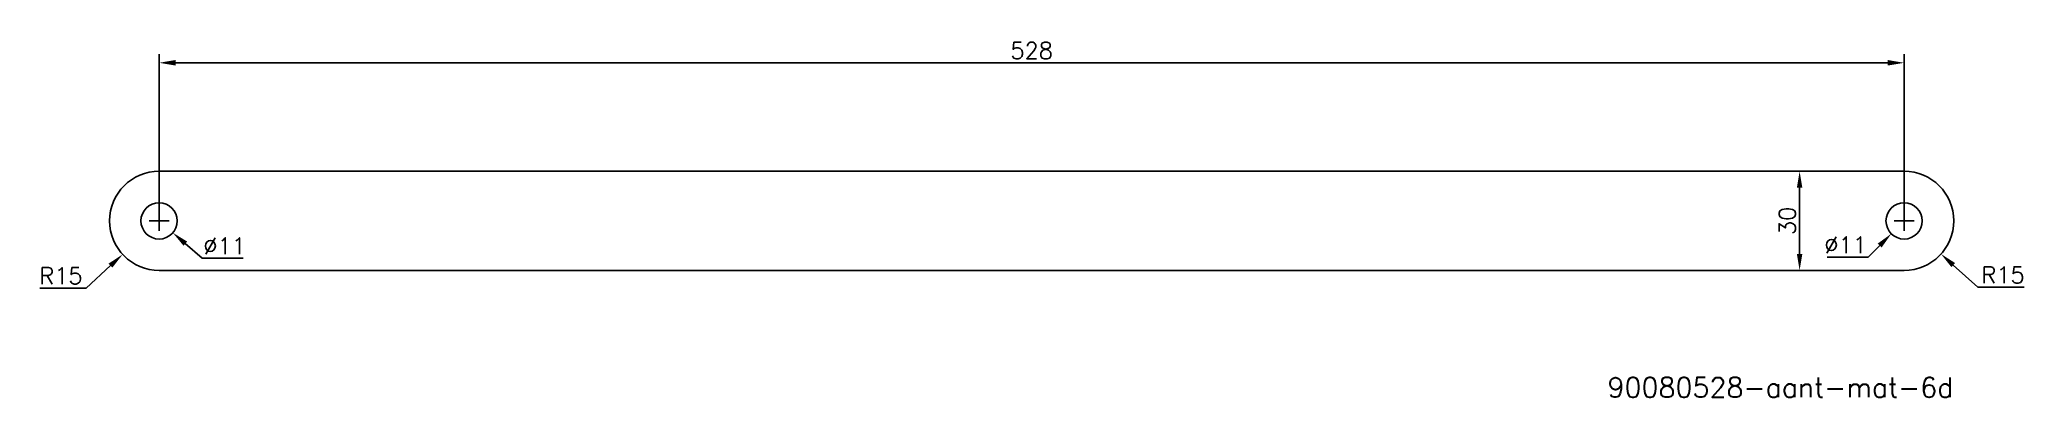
# Model space of a CAD drawing. Extents: x 2616 to 3217, y 667 to 775.
import ezdxf

# ---------------------------------------------------------------- set-up
doc = ezdxf.new("R2010")
doc.units = 0
doc.header["$LTSCALE"] = 0.5
doc.layers.get('DEFPOINTS').update_dxf_attribs({"linetype": 'CONTINUOUS'})
for name, color, linetype in [('50VOL', 13, 'CONTINUOUS'), ('70VOL', 5, 'CONTINUOUS'), ('BRANDLIJN', 93, 'CONTINUOUS')]:
    doc.layers.add(name, color=color, linetype=linetype)
doc.styles.add('ROMANS', font='romans.shx')
doc.dimstyles.new('1_OP_02$0', dxfattribs={"dimscale": 2, "dimtxt": 2.5, "dimasz": 2.5, "dimexe": 1.3, "dimexo": 0.6, "dimgap": 0.6, "dimtad": 1, "dimdec": 1, "dimdsep": 46, "dimtxsty": 'ROMANS', "dimcen": -1.5, "dimclrd": 150, "dimclre": 150, "dimclrt": 5, "dimadec": 0, "dimazin": 0, "dimtfac": 1, "dimtdec": 1, "dimtmove": 0, "dimatfit": 3, "dimfxl": 0, "dimtolj": 1, "dimtzin": 0, "dimarcsym": 0})
doc.dimstyles.new('1_OP_02$3', dxfattribs={"dimscale": 2, "dimtxt": 2.5, "dimasz": 2.5, "dimexe": 1.3, "dimexo": 0.6, "dimgap": 0.6, "dimtad": 1, "dimtoh": 1, "dimdec": 1, "dimdsep": 46, "dimtxsty": 'ROMANS', "dimcen": -1.5, "dimclrd": 150, "dimclre": 150, "dimclrt": 5, "dimadec": 0, "dimazin": 0, "dimtfac": 1, "dimtdec": 1, "dimtofl": 0, "dimtmove": 0, "dimatfit": 0, "dimfxl": 0, "dimtolj": 1, "dimtzin": 0, "dimarcsym": 0})
doc.dimstyles.new('1_OP_02$4', dxfattribs={"dimscale": 2, "dimtxt": 2.5, "dimasz": 2.5, "dimexe": 1.3, "dimexo": 0.6, "dimgap": 0.6, "dimtad": 1, "dimtoh": 1, "dimdec": 1, "dimdsep": 46, "dimtxsty": 'ROMANS', "dimcen": 1, "dimclrd": 150, "dimclre": 150, "dimclrt": 5, "dimadec": 0, "dimazin": 0, "dimtfac": 1, "dimtdec": 1, "dimtofl": 0, "dimtmove": 0, "dimatfit": 3, "dimfxl": 0, "dimtolj": 1, "dimtzin": 0, "dimarcsym": 0})

# ---------------------------------------------------------------- blocks, each defined once
blk = doc.blocks.new('*D0')
at = {"layer": '70VOL', "color": 150, "lineweight": -2}
for p, q in [((2652.28, 721.69), (2652.28, 770.91)), ((3180.28, 721.69), (3180.28, 770.91)), ((2657.28, 768.31), (3175.28, 768.31))]:
    blk.add_line(p, q, dxfattribs=at)
at = {"layer": '70VOL', "color": 150}
for points in [[(2657.28, 769.15), (2657.28, 767.48), (2652.28, 768.31)], [(3175.28, 769.15), (3175.28, 767.48), (3180.28, 768.31)]]:
    blk.add_solid(points, dxfattribs=at)
at = {"layer": 'DEFPOINTS', "color": 0}
for p in [(3180.28, 768.31), (2652.28, 720.49), (3180.28, 720.49)]:
    blk.add_point(p, dxfattribs=at)
at = {"layer": '70VOL', "color": 5, "insert": (2916.28, 772.01), "char_height": 5, "attachment_point": 5, "style": 'ROMANS'}
blk.add_mtext('\\A1;528', dxfattribs=at)
blk = doc.blocks.new('*D1')
at = {"layer": '70VOL', "color": 150, "lineweight": -2}
for p, q in [((2652.28, 717.49), (2652.28, 723.49)), ((2649.28, 720.49), (2655.28, 720.49)), ((2660.2, 713.61), (2665.28, 709.2)), ((2665.28, 709.2), (2677.67, 709.2))]:
    blk.add_line(p, q, dxfattribs=at)
at = {"layer": '70VOL', "color": 150}
blk.add_solid([(2660.75, 714.24), (2659.66, 712.98), (2656.43, 716.89)], dxfattribs=at)
at = {"layer": 'DEFPOINTS', "color": 0}
for p in [(2648.12, 724.1), (2656.43, 716.89)]:
    blk.add_point(p, dxfattribs=at)
at = {"layer": '70VOL', "color": 5, "insert": (2672.08, 712.9), "char_height": 5, "attachment_point": 5, "style": 'ROMANS'}
blk.add_mtext('\\A1;∅11', dxfattribs=at)
blk = doc.blocks.new('*D2')
at = {"layer": '70VOL', "color": 150, "lineweight": -2}
for p, q in [((2652.28, 718.49), (2652.28, 722.49)), ((2650.28, 720.49), (2654.28, 720.49)), ((2630.2, 700.18), (2637.56, 706.95)), ((2616.14, 700.18), (2630.2, 700.18))]:
    blk.add_line(p, q, dxfattribs=at)
at = {"layer": '70VOL', "color": 150}
blk.add_solid([(2636.99, 707.56), (2638.12, 706.34), (2641.24, 710.34)], dxfattribs=at)
at = {"layer": 'DEFPOINTS', "color": 0}
for p in [(2652.28, 720.49), (2641.24, 710.34)]:
    blk.add_point(p, dxfattribs=at)
at = {"layer": '70VOL', "color": 5, "insert": (2622.57, 703.88), "char_height": 5, "attachment_point": 5, "style": 'ROMANS'}
blk.add_mtext('\\A1;R15', dxfattribs=at)
blk = doc.blocks.new('*D3')
at = {"layer": '70VOL', "color": 150, "lineweight": -2}
for p, q in [((3180.28, 718.49), (3180.28, 722.49)), ((3178.28, 720.49), (3182.28, 720.49)), ((3202.58, 700.43), (3195.15, 707.12)), ((3216.64, 700.43), (3202.58, 700.43))]:
    blk.add_line(p, q, dxfattribs=at)
at = {"layer": '70VOL', "color": 150}
blk.add_solid([(3195.7, 707.74), (3194.59, 706.5), (3191.43, 710.46)], dxfattribs=at)
at = {"layer": 'DEFPOINTS', "color": 0}
for p in [(3180.28, 720.49), (3191.43, 710.46)]:
    blk.add_point(p, dxfattribs=at)
at = {"layer": '70VOL', "color": 5, "insert": (3210.21, 704.13), "char_height": 5, "attachment_point": 5, "style": 'ROMANS'}
blk.add_mtext('\\A1;R15', dxfattribs=at)
blk = doc.blocks.new('*D4')
at = {"layer": '70VOL', "color": 150, "lineweight": -2}
for p, q in [((3180.28, 717.49), (3180.28, 723.49)), ((3177.28, 720.49), (3183.28, 720.49)), ((3169.36, 709.49), (3156.97, 709.49)), ((3172.88, 713.04), (3169.36, 709.49))]:
    blk.add_line(p, q, dxfattribs=at)
at = {"layer": '70VOL', "color": 150}
blk.add_solid([(3172.29, 713.63), (3173.47, 712.45), (3176.4, 716.59)], dxfattribs=at)
at = {"layer": 'DEFPOINTS', "color": 0}
for p in [(3184.15, 724.4), (3176.4, 716.59)]:
    blk.add_point(p, dxfattribs=at)
at = {"layer": '70VOL', "color": 5, "insert": (3162.56, 713.19), "char_height": 5, "attachment_point": 5, "style": 'ROMANS'}
blk.add_mtext('\\A1;∅11', dxfattribs=at)
blk = doc.blocks.new('*D5')
at = {"layer": '70VOL', "color": 150, "lineweight": -2}
for p, q in [((3179.08, 735.49), (3146.05, 735.49)), ((3148.65, 730.49), (3148.65, 710.49)), ((3179.08, 705.49), (3146.05, 705.49))]:
    blk.add_line(p, q, dxfattribs=at)
at = {"layer": '70VOL', "color": 150}
for points in [[(3147.82, 730.49), (3149.48, 730.49), (3148.65, 735.49)], [(3147.82, 710.49), (3149.48, 710.49), (3148.65, 705.49)]]:
    blk.add_solid(points, dxfattribs=at)
at = {"layer": 'DEFPOINTS', "color": 0}
for p in [(3180.28, 735.49), (3148.65, 705.49), (3180.28, 705.49)]:
    blk.add_point(p, dxfattribs=at)
at = {"layer": '70VOL', "color": 5, "insert": (3144.95, 720.49), "char_height": 5, "attachment_point": 5, "rotation": 90, "style": 'ROMANS'}
blk.add_mtext('\\A1;30', dxfattribs=at)

msp = doc.modelspace()

# ---------------------------------------------------------------- linework, layer by layer
at = {"layer": '50VOL'}
for p, q in [((2652.28, 735.49), (3180.28, 735.49)), ((3180.28, 705.49), (2652.28, 705.49))]:
    msp.add_line(p, q, dxfattribs=at)
for centre in [(2652.28, 720.49), (3180.28, 720.49)]:
    msp.add_circle(centre, 5.5, dxfattribs=at)
for centre, start, end in [((2652.28, 720.49), 90, 270), ((3180.28, 720.49), 270, 90)]:
    msp.add_arc(centre, 15, start, end, dxfattribs=at)

# ---------------------------------------------------------------- texts
at = {"layer": 'BRANDLIJN', "style": 'ROMANS'}
msp.add_text('90080528-aant-mat-6d', height=6, dxfattribs=at).set_placement((3090.52, 667.12))

# ---------------------------------------------------------------- dimensions: what is measured, and where the dimension line sits
at = {"layer": '70VOL'}
dim = msp.add_linear_dim(base=(3180.28, 768.31), p1=(2652.28, 720.49), p2=(3180.28, 720.49), dimstyle='1_OP_02$0', dxfattribs=at)
dim.commit()
dim.dimension.update_dxf_attribs({"geometry": '*D0', "text_midpoint": (2916.28, 772.01)})
dim = msp.add_linear_dim(base=(3148.65, 705.49), p1=(3180.28, 735.49), p2=(3180.28, 705.49), angle=90, dimstyle='1_OP_02$0', dxfattribs=at)
dim.commit()
dim.dimension.update_dxf_attribs({"geometry": '*D5', "text_midpoint": (3144.95, 720.49)})
for center, mpoint, picture, middle in [((2652.28, 720.49), (2641.24, 710.34), '*D2', (2622.57, 703.88)), ((3180.28, 720.49), (3191.43, 710.46), '*D3', (3210.21, 704.13))]:
    dim = msp.add_radius_dim(center=center, mpoint=mpoint, dimstyle='1_OP_02$4', dxfattribs=at)
    dim.commit()
    dim.dimension.update_dxf_attribs({"geometry": picture, "text_midpoint": middle})
for p1, p2, picture, middle in [((2648.12, 724.1), (2656.43, 716.89), '*D1', (2672.08, 709.2)), ((3184.15, 724.4), (3176.4, 716.59), '*D4', (3162.56, 709.49))]:
    dim = msp.add_diameter_dim_2p(p1=p1, p2=p2, dimstyle='1_OP_02$3', dxfattribs=at)
    dim.commit()
    dim.dimension.update_dxf_attribs({"geometry": picture, "text_midpoint": middle, "dimtype": 163})

doc.saveas('drawing.dxf')
